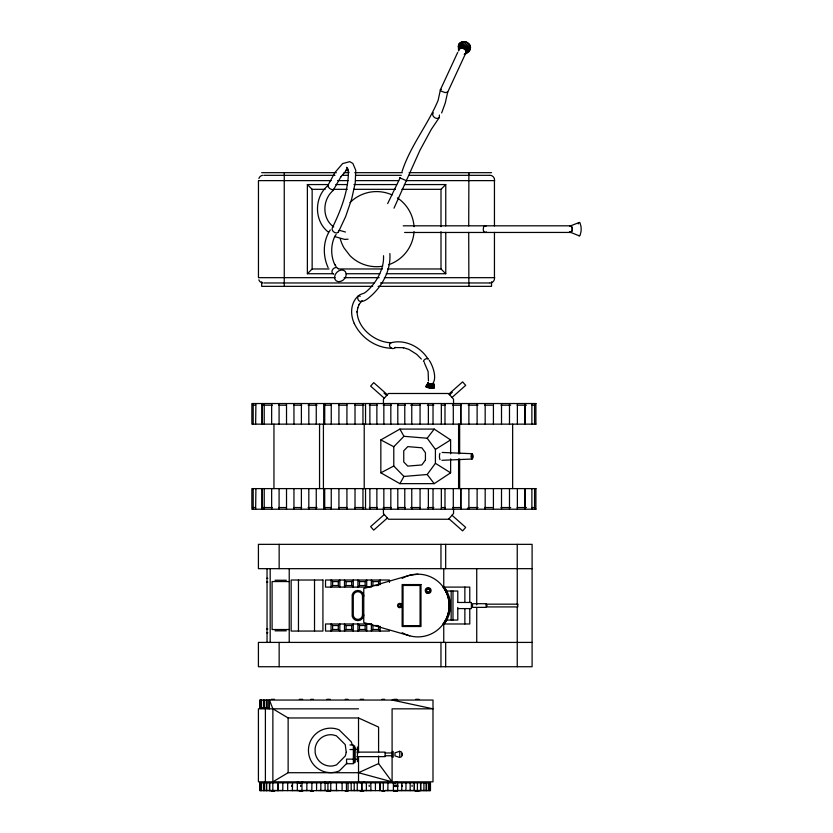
<?xml version="1.0" encoding="UTF-8"?>
<svg xmlns="http://www.w3.org/2000/svg" width="833" height="833" viewBox="0 0 833 833"><rect width="100%" height="100%" fill="white"/><g stroke="black" fill="none" stroke-linecap="round" stroke-linejoin="round"><path stroke-width="1.25" d="M426.048 386.273L428.412 382.514L426.132 386.908L432.348 388.365L432.358 384.075C437.367 378.651 433.118 366.208 429.224 360.272M255.637 424.143L255.908 403.536M255.637 509.213L255.908 488.607M459.202 43.597L458.369 46.054L458.598 50.959L459.202 43.597C467.865 36.371 476.622 50.761 464.231 54.332L468.833 50.886M400.84 751.553C402.693 752.678 402.693 756.062 400.84 757.187M348.454 170.921C348.423 191.038 340.884 210.28 332.19 228.127C331.18 231.064 335.886 234.417 338.281 232.386L345.705 216.413L351.651 199.045L355.222 183.01L355.753 170.234L352.848 163.435L349.756 161.654L342.644 163.57L335.001 172.441M459.108 49.449L460.18 42.65M431.359 388.365L431.702 384.075L432.358 384.075M428.454 380.983L428.131 371.591L424.476 363.115M468.885 175.326L468.719 225.91M363.771 614.837L363.573 616.285A5.893 5.893 0 0 1 352.192 616.285L352.192 594.793A5.893 5.893 0 0 1 363.573 594.793L363.771 596.241M469.77 608.715L469.77 623.979L442.927 623.979C451.174 613.619 451.174 597.459 442.927 587.098L469.77 587.098L469.77 602.363M444.156 623.979C452.402 613.619 452.402 597.459 444.156 587.098M459.712 48.876L460.493 48.47L461.461 41.983M430.286 388.282L430.984 384.013L431.702 384.075M465.012 53.926C468.208 51.302 463.596 47.002 460.493 48.47M457.681 52.417L440.428 89.683L438.116 100.377C427.933 124.804 410.294 145.879 402.068 171.525M461.399 48.262L462.94 41.65M429.193 388.116L430.255 383.898L430.984 384.013M440.334 89.985A4.071 1.281 17.9 0 0 441.511 91.234L445.082 92.588L447.675 92.088L445.239 103.094L441.646 112.955M362.074 300.526L358.929 304.722L359.252 304.284L357.565 308.22L357.721 307.679L357.128 312.167L357.086 311.625C357.409 328.296 374.944 342.321 391.094 342.769C386.908 344.591 391.718 351.266 395.415 347.444L394.884 347.548L403.651 347.705L403.12 347.621L408.909 349.402L416.604 354.244L421.352 359.054M393.999 208.188L419.999 150.179L431.307 129.354L439.418 117.338L439.355 115.037M462.377 48.272L464.533 41.66M428.172 387.876L429.578 383.742L430.255 383.898M425.944 386.574L428.162 382.68M432.348 388.365C437.44 389.292 431.067 377.057 434.305 387.553M338.281 232.386L338.49 231.189M427.287 387.574L428.985 383.544L429.578 383.742M463.356 48.491L466.126 42.025M578.279 223.91L578.675 223.005A6.31 1.708 90 0 1 580.028 222.9L580.997 226.461A6.914 1.874 -90 0 1 581.028 231.595L580.091 235.302A6.31 1.708 -90 0 1 578.737 235.395M387.647 203.596L400.152 177.835M447.581 92.401L464.939 54.916M426.59 387.251L428.516 383.326L428.089 382.878M284.251 175.326L284.261 286.344M468.864 283.022L468.719 232.386M464.262 48.908L467.605 42.702M347.351 169.182L340.853 176.888L341.186 176.304L333.242 190.236L329.722 188.57L327.536 186.04L334.679 173.025M426.132 386.908L428.214 383.097M450.622 453.839L450.622 439.918L434.212 429.089L399.913 429.089L380.837 439.918L380.837 472.821L399.913 483.65L403.943 476.445L427.204 474.508L435.409 463.315L435.409 449.435L427.204 438.231L403.943 436.305L393.78 446.738L393.78 466.011L403.943 476.445M327.536 186.04L328.525 185.821M330.316 229.939C322.808 240.758 322.683 255.835 328.087 267.57M336.136 234.458L334.595 236.811L334.845 236.27C330.659 245.121 330.659 255.95 334.845 264.8L334.595 264.259L336.136 266.612M465.043 49.501L468.864 43.67M383.503 255.721C384.377 269.559 375.402 284.105 366.062 291.821C364.063 294.299 357.701 293.778 357.628 297.735C358.305 304.711 365.916 300.546 369.123 297.558C381.983 287.021 391.041 270.454 389.875 253.576M427.204 438.231L434.212 429.089M465.637 50.219L469.843 44.836M433.285 112.747C430.661 115.964 437.013 120.618 439.418 117.338M358.148 296.007C350.443 302.92 350.079 314.822 354.379 323.662M327.671 185.811C313.906 197.473 314.031 221.286 328.504 232.22M333.575 190.163C322.267 199.139 321.653 218.465 333.731 226.94M466.011 51.021L470.447 46.138M347.049 763.07L339.375 770.879A22.252 22.252 0 0 1 308.439 750.585A22.252 22.252 0 0 1 339.021 729.77L351.162 741.703A22.252 22.252 0 0 1 352.276 745.014M333.242 273.734L307.377 273.734L312.146 268.965L312.146 189.33L307.377 184.562L328.067 184.562M401.954 189.33L441.001 189.33L445.759 184.562L445.759 225.92M332.627 585.537L331.055 587.098L331.055 580.018L332.627 581.58L338.281 581.58L339.854 580.018L339.854 587.098L338.281 585.537L332.627 585.537L332.627 581.58M346.059 585.537L344.487 587.098L344.487 580.018L346.059 581.58L351.713 581.58L353.286 580.018L353.286 587.098L351.713 585.537L346.059 585.537L346.059 581.58M359.492 585.537L357.919 587.098L357.919 580.018L359.492 581.58L365.146 581.58L366.718 580.018L366.718 587.098L365.146 585.537L359.492 585.537L359.492 581.58M377.453 585.537L372.924 585.537L371.362 587.098L371.362 580.018L372.924 581.58L378.588 581.58L380.16 580.018L380.16 584.735M332.627 629.498L331.055 631.06L331.055 623.979L332.627 625.541L338.281 625.541L339.854 623.979L339.854 631.06L338.281 629.498L332.627 629.498L332.627 625.541M346.059 629.498L344.487 631.06L344.487 623.979L346.059 625.541L351.713 625.541L353.286 623.979L353.286 631.06L351.713 629.498L346.059 629.498L346.059 625.541M359.492 629.498L357.919 631.06L357.919 623.979L359.492 625.541L365.146 625.541L366.718 623.979L366.718 631.06L365.146 629.498L359.492 629.498L359.492 625.541M380.16 626.333L380.16 631.06L378.588 629.498L372.924 629.498L371.362 631.06L371.362 623.979L372.924 625.541L377.453 625.541M466.126 51.844L470.645 47.491M448.925 393.988L462.607 381.878L465.689 385.356L452.007 397.476M449.591 394.738L452.319 392.322M384.305 514.523L370.623 526.633L373.705 530.121L387.387 518.001M466.001 52.635L470.437 48.783M465.616 53.354L469.812 49.949M399.913 483.65L434.212 483.65L450.622 472.821L450.622 458.9M579.112 222.515L569.887 226.139A3.353 1.76 -90 0 1 572.302 229.523A3.353 1.76 -90 0 1 569.501 231.855M440.428 89.683L441.323 89.36M435.409 449.435L450.622 439.918M392.093 700.053L432.993 708.831L392.093 708.831L392.093 781.833L358.523 772.712L288.135 772.712L272.87 781.833L272.87 708.831L269.434 700.053L269.434 708.831M380.837 472.821L393.78 466.011M346.695 169.765L345.893 170.14L348.225 169.536M358.523 772.712L378.588 763.58L378.588 756.031M426.434 386.033L427.058 385.856M357.43 759.134L354.619 759.571M390.625 342.863C404.994 338.823 420.769 346.965 428.172 359.273M417.885 574.187L409.774 575.249L363.771 588.535L363.771 622.532L409.774 635.818M570.303 225.868L570.751 225.816C572.885 227.055 572.698 231.022 570.792 232.438L404.609 232.48M358.586 295.767L360.262 296.277M348.079 239.196L344.643 239.404L334.793 236.614M441.938 460.295L472.009 459.035A2.676 0.895 90 0 0 472.884 455.214A2.676 0.895 90 0 0 471.332 454.87A2.676 0.895 90 0 0 472.009 459.035M261.677 172.67L336.355 172.67M344.091 172.67L348.694 172.67M354.764 172.67L402.308 172.67M409.065 172.67L491.543 172.67M263.769 175.326L334.96 175.326M342.759 175.326L347.965 175.326M355.764 175.326L401.277 175.326M409.076 175.326L489.377 175.326M331.149 180.626L258.459 180.626L258.459 277.67L335.043 277.67M337.636 180.626L348.017 180.626M355.806 180.626L398.632 180.626M406.421 180.626L494.677 180.626M335.834 184.562L347.465 184.562M353.942 184.562L396.612 184.562M404.38 184.562L445.759 184.562M312.146 189.33L325.162 189.33M332.971 189.33L347.288 189.33M353.796 189.33L395.446 189.33M403.214 225.816L570.751 225.816M312.146 268.965L329.066 268.965M338.177 268.965L382.43 268.965M387.637 268.965L441.001 268.965L445.759 273.734L445.759 232.376M346.174 273.734L379.806 273.734M386.273 273.734L445.759 273.734M344.123 277.67L379.161 277.67M384.357 277.67L494.677 277.67M263.769 282.97L373.965 282.97M380.473 282.97L489.377 282.97M372.705 286.344L261.677 286.344L261.677 281.804M378.067 286.344L491.543 286.344L491.543 281.804M535.963 403.536L251.868 403.536L251.868 424.143L535.963 424.143M253.149 405.192L255.585 405.192M262.124 405.192L272.329 405.192M278.711 405.192L286.375 405.192M294.028 405.192L301.692 405.192M308.075 405.192L317.009 405.192M324.703 405.192L331.211 405.192M338.979 405.192L346.903 405.192M354.962 405.192L364.104 405.192M369.29 405.192L377.11 405.192M383.201 405.192L391.291 405.192M397.737 405.192L405.473 405.192M410.638 405.192L419.894 405.192M427.402 405.192L433.847 405.192M441.417 405.192L445.457 405.192M452.59 405.192L460.93 405.192M468.104 405.192L478.027 405.192M484.619 405.192L492.272 405.192M500.977 405.192L510.702 405.192M517.147 405.192L526.456 405.192M531.829 405.192L534.578 405.192M535.963 488.607L251.868 488.607L251.868 509.213L535.963 509.213M253.149 507.547L255.585 507.547M262.124 507.547L272.329 507.547M278.711 507.547L286.375 507.547M294.028 507.547L301.692 507.547M308.075 507.547L317.009 507.547M324.703 507.547L331.211 507.547M338.979 507.547L346.903 507.547M354.962 507.547L364.104 507.547M369.29 507.547L377.11 507.547M383.201 507.547L391.291 507.547M397.737 507.547L405.473 507.547M410.638 507.547L419.894 507.547M427.402 507.547L433.847 507.547M441.417 507.547L445.457 507.547M452.59 507.547L460.93 507.547M468.104 507.547L478.027 507.547M484.619 507.547L492.272 507.547M500.977 507.547L510.702 507.547M517.147 507.547L526.456 507.547M531.829 507.547L534.578 507.547M532.1 568.668L258.417 568.668L258.417 544.345L532.1 544.345L532.1 666.733L258.417 666.733L258.417 642.41L532.1 642.41M266.529 578.362L267.841 578.362M275.036 580.237L286.302 580.237M289.259 581.549L272.089 581.549L272.089 629.529L289.259 629.529M266.529 582.059L267.841 582.059M370.289 587.098L325.536 587.098L325.536 580.018L389.469 580.018L389.469 582.371M445.041 589.858L446.269 589.858M446.446 591.024L457.786 591.024L457.786 602.384M445.947 592.044L447.175 592.044M448.175 597.428L449.404 597.428M457.681 602.478L471.374 602.478L471.374 608.59L457.681 608.59M402.214 632.695A31.352 31.352 0 0 0 449.247 605.539L450.476 605.539M448.175 613.65L449.404 613.65M446.446 620.054L457.786 620.054L457.786 607.434M445.041 621.21L446.269 621.21M371.57 623.979L325.536 623.979L325.536 631.06L389.469 631.06M266.529 629.019L267.841 629.019M275.036 630.841L286.302 630.841M266.529 632.716L267.841 632.716M271.214 699.324L274.546 699.324M299.318 699.324L302.65 699.324M310.803 699.324L313.489 699.324M326.869 699.324L330.212 699.324M345.268 699.324L347.944 699.324M360.283 699.324L363.615 699.324M381.962 699.324L384.638 699.324M393.759 699.324L397.091 699.324M415.688 699.324L419.03 699.324M268.944 707.831L259.771 707.831L259.771 700.053L432.993 700.053L432.993 781.833L258.417 781.833L258.417 708.831L358.523 708.831M272.87 708.831L288.135 717.963L358.523 717.963L378.588 727.084L378.588 752.251M349.964 744.952L353.369 744.952L353.369 763.715L346.549 763.715L346.549 759.134L353.369 759.134A3.051 0.979 0 0 0 354.848 758.728M349.964 749.523L353.369 749.523A3.051 0.979 0 0 1 354.848 749.939M356.961 752.116L385.148 752.116L385.148 756.624L356.961 756.624M385.148 752.98L392.364 752.98M385.148 755.76L392.364 755.76M398.007 785.207L394.478 785.207L394.478 786.477L398.007 786.477M263.072 790.465L282.679 790.465M290.686 790.465L311.271 790.465M318.248 790.465L338.833 790.465M351.661 790.465L372.236 790.465M385.127 790.465L405.713 790.465M407.066 790.465L427.652 790.465M271.214 791.35L274.546 791.35M299.318 791.35L302.65 791.35M310.803 791.35L313.489 791.35M326.869 791.35L330.212 791.35M345.268 791.35L347.944 791.35M360.283 791.35L363.615 791.35M381.962 791.35L384.638 791.35M393.759 791.35L397.091 791.35M415.688 791.35L419.03 791.35M442.125 452.444L472.144 453.704M354.619 749.096L357.43 749.533M424.299 362.084C421.602 361.199 426.319 357.628 427.995 358.659M391.645 348.246C375.756 348.007 360.856 337.594 354.192 323.329M339.229 230.252L345.456 232.022M579.185 235.822L569.543 231.918M380.837 439.918L393.78 446.738M486.014 226.139L484.993 225.816A3.03 1.885 -90 0 0 483.65 226.961L483.223 229.387A3.561 2.218 -90 0 0 483.973 231.678L485.452 232.48A3.03 1.885 -90 0 0 486.42 231.918M435.409 463.315L450.622 472.821M406.265 180.48L406.671 180.813L399.611 177.762M347.83 168.63L346.538 167.308L348.819 172.556M387.387 394.738L373.705 382.628L370.623 386.106L384.305 398.226M383.982 393.072L386.72 395.488M452.007 515.273L465.689 527.383L462.607 530.871L448.925 518.751M427.204 474.508L434.212 483.65M378.588 763.58L392.093 781.833M399.913 429.089L403.943 436.305M458.369 46.054L458.577 47.398M433.597 383.732L434.201 387.855M433.337 383.898L433.826 388.105M432.921 384.013L433.191 388.272M458.587 44.753L458.733 50.167M535.9 403.536L535.9 424.143M535.9 488.607L535.9 509.213M534.567 403.536L534.567 424.143M534.567 488.607L534.567 509.213M531.881 403.536L531.881 424.143M531.881 488.607L531.881 509.213M525.363 403.536L525.363 424.143M525.363 488.607L525.363 509.213M524.665 403.536L524.613 424.143M524.613 488.607L524.613 509.213M517.376 403.536L517.376 424.143M517.376 488.607L517.376 509.213M517.241 544.345L517.241 604.893M517.241 607.476L517.241 666.733M512.649 424.143L512.649 488.607M509.484 403.536L509.484 424.143M509.484 488.607L509.484 509.213M501.508 403.536L501.508 424.143M501.508 488.607L501.508 509.213M494.448 225.91L494.448 180.626A4.675 4.675 -90 0 0 494.427 179.178M494.448 232.386L494.448 277.67A4.675 4.675 -90 0 1 494.427 279.117M493.417 403.536L493.417 424.143M493.417 488.607L493.417 509.213M485.17 403.536L485.17 424.143M485.17 488.607L485.17 509.213M477.122 403.536L477.122 424.143M477.122 488.607L477.122 509.213M476.736 568.668L476.736 604.893M476.736 607.476L476.736 642.41M468.958 172.67L468.958 174.951M468.958 282.939L468.958 286.344M468.885 403.536L468.885 424.143M468.885 488.607L468.885 509.213M467.459 508.546L467.459 509.213M464.866 587.098L464.866 602.363M464.866 608.715L464.866 623.979M460.93 403.536L460.93 424.143M460.972 488.607L460.93 509.213M460.659 403.536L460.659 424.143M460.659 488.607L460.659 509.213M459.649 424.143L459.649 453.798M459.649 458.952L459.649 488.607M458.587 424.143L458.587 453.798M458.587 458.952L458.587 488.607M453.548 404.005L453.548 399.215L448.477 393.488L388.49 393.488L383.43 399.215L383.43 404.005M453.548 508.744L453.548 513.524L448.477 519.251L388.49 519.251L383.43 513.524L383.43 508.744M453.298 403.536L453.298 424.143M453.298 488.607L453.298 509.213M452.985 591.024L452.985 620.054M451.153 591.024L451.153 620.054M445.676 544.345L445.676 568.668M445.676 642.41L445.676 666.733M444.989 403.536L444.989 424.143M444.989 488.607L444.989 509.213M443.75 568.668L443.75 588.067M443.75 623.001L443.75 642.41M441.334 403.536L441.334 424.143M441.334 488.607L441.334 509.213M441.001 189.33L441.001 226.576M441.001 231.72L441.001 268.965M440.959 544.345L440.959 568.668M440.959 642.41L440.959 666.733M433.025 403.536L433.025 424.143M433.025 488.607L433.025 509.213M430.015 782.853L430.015 790.632M429.276 782.853L429.276 790.632M428.703 782.853L428.703 790.632M428.37 403.536L428.37 424.143M428.37 488.607L428.37 509.213M426.621 782.853L426.621 790.632M426.079 782.853L426.079 790.632M423.914 782.853L423.914 790.632M420.748 782.853L420.748 790.632M420.55 782.853L420.55 790.632M420.061 403.536L420.061 424.143M420.061 488.607L420.061 509.213M417.427 782.853L417.406 790.632M414.365 782.853L414.365 790.632M414.313 782.853L414.313 790.632M412.085 785.207L412.085 786.477M411.762 403.536L411.762 424.143M411.762 488.607L411.762 509.213M410.169 782.853L410.169 790.632M405.973 782.853L405.973 790.632M404.776 403.536L404.776 424.143M404.776 488.607L404.776 509.213M402.152 753.646L402.152 755.104M402.183 785.207L402.183 786.477M401.766 782.853L401.766 790.632M397.799 403.536L397.799 424.143M397.799 488.607L397.799 509.213M397.57 782.853L397.633 790.632M393.395 782.853L393.395 790.632M393.176 751.449L393.176 757.291M392.364 751.449L392.364 757.291M390.823 403.536L390.823 424.143M390.823 488.607L390.823 509.213M387.959 782.853L387.845 790.632M383.846 403.536L383.846 424.143M383.846 488.607L383.846 509.213M383.326 782.853L383.315 790.632M379.942 782.853L379.942 790.632M379.817 782.853L379.817 790.632M378.588 581.58L378.588 585.537M378.588 625.541L378.588 629.498M376.87 403.536L376.87 424.143M376.87 488.607L376.87 509.213M375.423 782.853L375.423 790.632M372.924 581.58L372.924 585.537M372.924 625.541L372.924 629.498M370.81 782.853L370.904 790.632M369.883 403.536L369.883 424.143M369.883 488.607L369.883 509.213M369.196 785.207L369.196 786.477M366.364 782.853L366.364 790.632M365.541 403.536L365.541 424.143M365.541 488.607L365.541 509.213M365.146 581.58L365.146 585.537M365.146 625.541L365.146 629.498M364.219 424.143L364.219 488.607M362.959 403.536L362.959 424.143M362.959 488.607L362.959 509.213M361.814 782.853L361.814 790.632M361.761 782.853L361.761 790.632M358.523 717.963L358.523 752.803M358.523 756.531L358.523 781.833M357.43 747.024L357.43 761.643M357.263 782.853L357.263 790.632M355.014 403.536L355.014 424.143M355.014 488.607L355.014 509.213M354.941 747.18L354.941 762.341M354.619 745.712L354.619 762.955M354.223 782.853L354.223 790.632M351.713 581.58L351.713 585.537M351.713 625.541L351.713 629.498M351.182 782.853L351.182 790.632M348.059 782.853L348.059 790.632M346.924 403.536L346.924 424.143M346.924 488.607L346.924 509.213M346.424 782.853L346.476 790.632M342.103 782.853L342.103 790.632M338.927 403.536L338.927 424.143M338.927 488.607L338.927 509.213M338.281 581.58L338.281 585.537M338.281 625.541L338.281 629.498M336.449 782.853L336.449 790.632M331.253 403.536L331.253 424.143M331.253 488.607L331.253 509.213M330.743 782.853L330.774 790.632M327.931 782.853L327.921 790.632M325.089 782.853L325.089 790.632M324.745 403.536L324.703 424.143M324.703 488.607L324.703 509.213M323.704 403.536L323.704 424.143M323.704 488.607L323.704 509.213M323.423 424.143L323.423 488.607M320.83 782.853L320.851 790.632M319.549 424.143L319.549 488.607M316.571 782.853L316.571 790.632M316.259 403.536L316.259 424.143M316.259 488.607L316.259 509.213M314.52 580.018L314.52 631.06M311.906 782.853L311.823 790.632M308.824 403.536L308.824 424.143M308.824 488.607L308.824 509.213M307.377 184.562L307.377 273.734M306.846 782.853L306.846 790.632M301.962 782.853L301.962 790.632M301.39 403.536L301.39 424.143M301.39 488.607L301.39 509.213M300.661 785.207L300.661 786.477M298.464 580.018L298.464 631.06M297.339 782.853L297.339 790.632M293.955 403.536L293.955 424.143M293.955 488.607L293.955 509.213M292.518 782.853L292.435 790.632M291.717 785.207L291.717 786.477M289.228 568.668L289.228 642.41M288.135 717.963L288.135 772.712M287.666 782.853L287.666 790.632M286.521 403.536L286.521 424.143M286.521 488.607L286.521 509.213M284.261 172.67L284.261 174.951M282.804 782.853L282.804 790.632M279.086 403.536L279.086 424.143M279.086 488.607L279.086 509.213M279.149 544.345L279.149 568.668M279.149 642.41L279.149 666.733M277.983 782.853L277.983 790.632M277.941 782.853L277.941 790.632M273.953 424.143L273.953 488.607M272.818 782.853L272.839 790.632M271.652 403.536L271.652 424.143M271.652 488.607L271.652 509.213M270.184 568.668L270.184 642.41M269.684 782.853L269.684 790.632M269.486 782.853L269.486 790.632M268.08 700.053L268.08 708.831M267.039 568.668L267.039 642.41M266.706 700.053L266.706 707.831M266.706 782.853L266.706 790.632M266.331 700.053L266.331 707.831M266.331 782.853L266.331 790.632M265.394 708.831L265.394 781.833M264.217 403.536L264.217 424.143M264.217 488.607L264.217 509.213M264.155 700.053L264.155 707.831M264.155 782.853L264.155 790.632M263.613 700.053L263.613 707.831M263.613 782.853L263.613 790.632M261.531 700.053L261.531 707.831M261.531 782.853L261.531 790.632M260.958 700.053L260.958 707.831M260.958 782.853L260.958 790.632M260.219 700.053L260.219 707.831M260.219 782.853L260.219 790.632M253.19 403.536L253.19 424.143M253.19 488.607L253.19 509.213M440.022 459.67A3.988 1.343 -90 0 1 439.907 453.35M402.214 578.383A31.352 31.352 0 0 1 449.247 605.539M363.938 781.77A3.676 3.676 0 0 1 358.742 781.77M395.321 782.728A3.676 3.676 0 0 0 396.966 781.77A3.676 3.676 0 0 1 391.718 781.77A3.676 3.676 0 0 0 393.415 782.728M300.984 782.728A3.676 3.676 0 0 0 302.629 781.77A3.676 3.676 0 0 1 297.381 781.77A3.676 3.676 0 0 0 299.078 782.728M328.462 782.728A3.676 3.676 0 0 0 330.107 781.77A3.676 3.676 0 0 1 324.86 781.77A3.676 3.676 0 0 0 326.557 782.728M489.887 175.274A4.675 4.675 -90 0 1 494.261 178.481M494.261 279.815A4.675 4.675 -90 0 1 489.887 283.022M333.658 274.026A3.676 2.822 -45.9 0 1 332.856 269.246A3.676 2.822 -45.9 0 1 338.011 268.445M262.53 282.96A4.675 4.675 -90 0 1 258.886 279.815M258.886 178.481A4.675 4.675 -90 0 1 262.53 175.336M414.053 231.595A37.558 37.558 0 0 1 388.636 264.717M382.691 266.206A37.558 37.558 0 0 1 350.006 255.71L344.039 247.932A37.558 37.558 0 0 1 340.291 238.873M350.006 202.586A37.558 37.558 0 0 1 392.072 194.932M397.424 197.91A37.558 37.558 0 0 1 414.053 226.701M346.257 752.314L345.32 755.937L336.48 764.933L332.867 765.933A15.692 15.692 0 0 1 315.145 752.574L315.113 748.482A15.692 15.692 0 0 1 332.596 734.821L336.386 735.799L345.216 744.587L346.257 752.314M425.434 460.045L421.842 464.949L407.795 466.116L403.745 461.961L403.745 450.788L407.795 446.623L421.842 447.79L425.434 452.694L425.434 460.045M399.778 751.272L394.977 752.824L394.977 755.916L399.778 757.468L399.778 751.272M322.923 580.018L291.144 580.018L291.144 631.06L322.923 631.06L322.923 580.018M420.977 584.568L402.141 584.568L402.141 626.51L420.977 626.51L420.977 584.568M420.082 585.453L403.037 585.453L403.037 625.625L420.082 625.625L420.082 585.453M486.118 603.706L472.519 603.706L472.519 607.372L486.118 607.372L486.118 603.706M517.793 604.164L486.93 604.164L486.93 606.934L517.793 606.913L517.793 604.164M430.463 782.853L259.771 782.853L259.771 790.632L430.463 790.632L430.463 782.853M362.49 614.754L362.49 596.324A4.613 4.613 0 0 0 357.878 591.711A4.613 4.613 0 0 0 353.275 596.324L353.275 614.754A4.613 4.613 0 0 0 357.878 619.367A4.613 4.613 0 0 0 362.49 614.754M262.166 424.143L262.166 403.536L262.124 424.143M262.166 509.213L262.166 488.607L262.124 509.213M472.54 457.307A1.656 0.552 -90 0 0 472.113 454.724A1.656 0.552 -90 0 0 471.572 457.088A1.656 0.552 -90 0 0 472.54 457.307M426.913 592.138A2.041 2.041 0 0 0 430.203 590.826A2.041 2.041 0 0 0 427.423 588.639A2.041 2.041 0 0 0 426.913 592.138M398.622 607.403A2.155 2.155 0 0 0 401.85 605.539A2.155 2.155 0 0 0 398.622 603.665A2.155 2.155 0 0 0 398.622 607.403M398.913 606.32A1.114 1.114 0 0 0 400.767 605.83A1.114 1.114 0 0 0 399.413 604.466A1.114 1.114 0 0 0 398.913 606.32M426.371 592.825A2.905 2.905 0 0 0 431.057 590.951A2.905 2.905 0 0 0 427.1 587.838A2.905 2.905 0 0 0 426.371 592.825M427.235 591.722A1.51 1.51 0 0 0 429.672 590.753A1.51 1.51 0 0 0 427.61 589.129A1.51 1.51 0 0 0 427.235 591.722M340.551 281.46A6.539 5.019 -45.9 0 0 345.372 271.61A6.539 5.019 -45.9 0 0 335.314 274.453A6.539 5.019 -45.9 0 0 340.551 281.46"/></g></svg>
